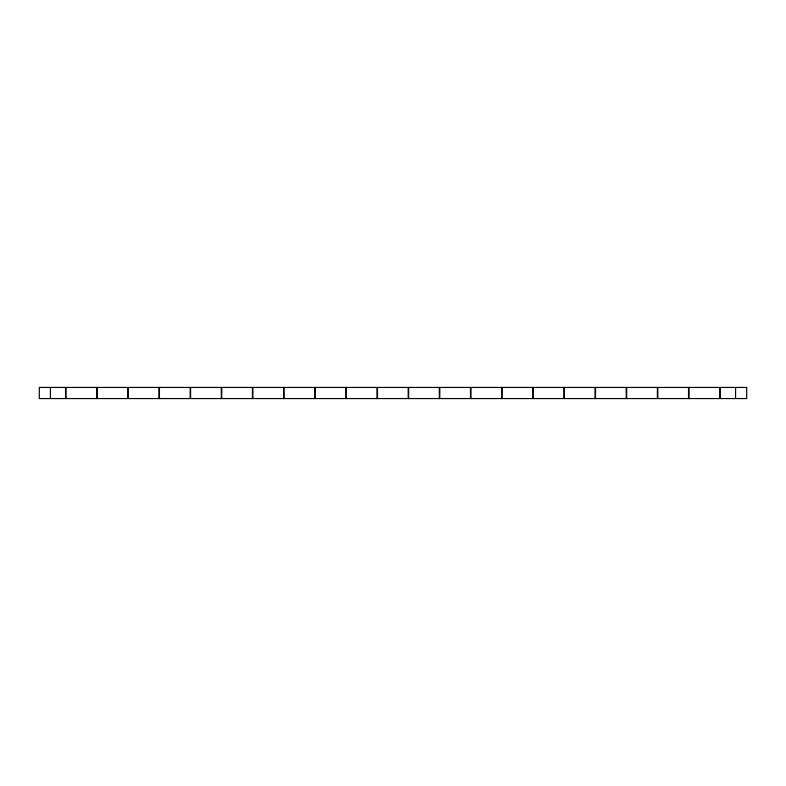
<?xml version="1.0" encoding="UTF-8"?>
<svg xmlns="http://www.w3.org/2000/svg" width="786" height="786" viewBox="0 0 786 786"><rect width="100%" height="100%" fill="white"/><g stroke="black" fill="none" stroke-linecap="round" stroke-linejoin="round"><path stroke-width="1.18" d="M735.578 387.439L735.578 398.561M720.123 387.439L720.123 398.561M719.671 387.439L719.671 398.561M688.968 387.439L688.968 398.561M688.526 387.439L688.526 398.561M657.823 387.439L657.823 398.561M657.381 387.439L657.381 398.561M626.678 387.439L626.678 398.561M626.226 387.439L626.226 398.561M595.523 387.439L595.523 398.561M595.081 387.439L595.081 398.561M564.377 387.439L564.377 398.561M563.935 387.439L563.935 398.561M533.232 387.439L533.232 398.561M532.78 387.439L532.78 398.561M502.077 387.439L502.077 398.561M501.635 387.439L501.635 398.561M470.932 387.439L470.932 398.561M470.49 387.439L470.49 398.561M439.787 387.439L439.787 398.561M439.335 387.439L439.335 398.561M408.632 387.439L408.632 398.561M408.189 387.439L408.189 398.561M377.486 387.439L377.486 398.561M377.044 387.439L377.044 398.561M346.341 387.439L346.341 398.561M345.889 387.439L345.889 398.561M315.186 387.439L315.186 398.561M314.744 387.439L314.744 398.561M284.041 387.439L284.041 398.561M283.599 387.439L283.599 398.561M252.886 387.439L252.886 398.561M252.444 387.439L252.444 398.561M221.74 387.439L221.74 398.561M221.298 387.439L221.298 398.561M190.595 387.439L190.595 398.561M190.153 387.439L190.153 398.561M159.44 387.439L159.44 398.561M158.998 387.439L158.998 398.561M128.295 387.439L128.295 398.561M127.853 387.439L127.853 398.561M97.15 387.439L97.15 398.561M96.698 387.439L96.698 398.561M65.995 387.439L65.995 398.561M65.552 387.439L65.552 398.561M50.422 387.439L50.422 398.561M746.7 387.439L39.3 387.439L39.3 398.561L746.7 398.561L746.7 387.439"/></g></svg>
